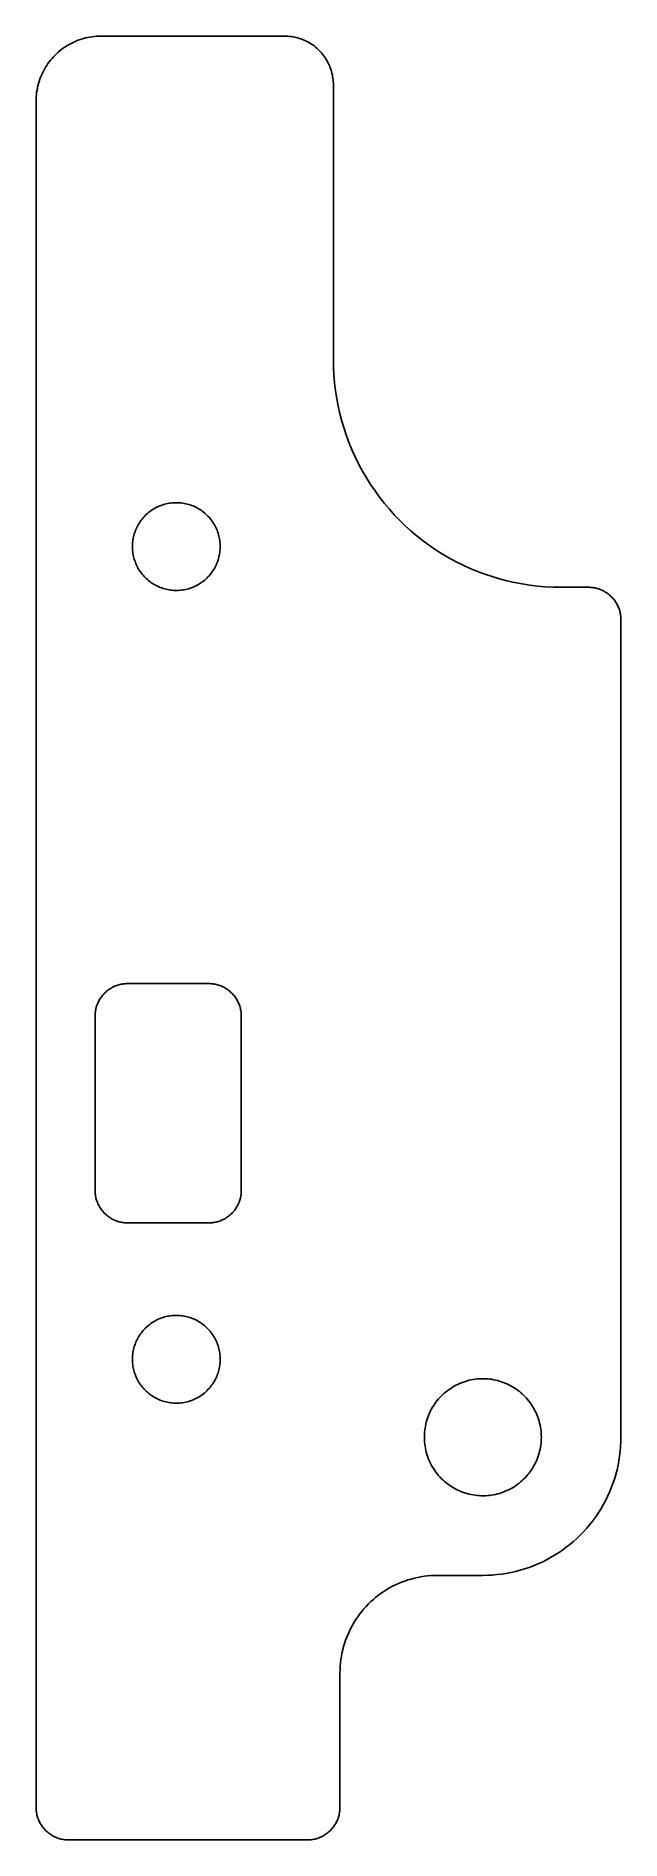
# Model space of a CAD drawing. Header units: millimetres. Extents: x 108.7 to 126.7, y -131.6 to -76.1.
import ezdxf

# ---------------------------------------------------------------- set-up
doc = ezdxf.new("R2010")
doc.units = ezdxf.units.MM
doc.header["$MEASUREMENT"] = 0
doc.layers.add('Default', color=18, linetype='Continuous', true_color=0x000000)

msp = doc.modelspace()

# ---------------------------------------------------------------- linework, layer by layer
at = {"color": 5, "true_color": 0x0000ff}
for points in [[(110.684, -76.106), (110.616, -76.107), (110.547, -76.11), (110.479, -76.116), (110.411, -76.124), (110.344, -76.135), (110.277, -76.148), (110.21, -76.163), (110.144, -76.18), (110.079, -76.199), (110.014, -76.221), (109.95, -76.245), (109.887, -76.271), (109.825, -76.3), (109.764, -76.33), (109.704, -76.362), (109.645, -76.397), (109.587, -76.433), (109.53, -76.472), (109.475, -76.512), (109.422, -76.554), (109.369, -76.598), (109.319, -76.644), (109.27, -76.691), (109.222, -76.741), (109.176, -76.791), (109.132, -76.844), (109.09, -76.897), (109.05, -76.952), (109.011, -77.009), (108.975, -77.067), (108.94, -77.125), (108.908, -77.186), (108.878, -77.247), (108.849, -77.309), (108.823, -77.372), (108.799, -77.436), (108.778, -77.501), (108.758, -77.566), (108.741, -77.632), (108.726, -77.699), (108.713, -77.766), (108.702, -77.833), (108.694, -77.901), (108.688, -77.969), (108.685, -78.037), (108.684, -78.106)], [(116.334, -76.106), (110.684, -76.106)], [(117.834, -77.606), (117.833, -77.554), (117.83, -77.503), (117.826, -77.452), (117.82, -77.401), (117.812, -77.351), (117.802, -77.301), (117.791, -77.251), (117.778, -77.201), (117.764, -77.152), (117.747, -77.103), (117.729, -77.055), (117.71, -77.008), (117.688, -76.961), (117.666, -76.916), (117.641, -76.871), (117.615, -76.826), (117.588, -76.783), (117.559, -76.741), (117.529, -76.699), (117.497, -76.659), (117.464, -76.62), (117.43, -76.582), (117.394, -76.545), (117.358, -76.509), (117.32, -76.475), (117.28, -76.442), (117.24, -76.41), (117.199, -76.38), (117.156, -76.351), (117.113, -76.324), (117.069, -76.298), (117.024, -76.274), (116.978, -76.251), (116.931, -76.23), (116.884, -76.21), (116.836, -76.192), (116.788, -76.176), (116.738, -76.161), (116.689, -76.148), (116.639, -76.137), (116.589, -76.128), (116.538, -76.12), (116.487, -76.114), (116.436, -76.109), (116.385, -76.107), (116.334, -76.106)], [(117.834, -86.061), (117.834, -77.606)], [(108.684, -78.106), (108.684, -105.961)], [(124.834, -93.061), (124.595, -93.057), (124.356, -93.045), (124.118, -93.025), (123.881, -92.996), (123.644, -92.959), (123.41, -92.915), (123.176, -92.862), (122.945, -92.802), (122.716, -92.733), (122.49, -92.657), (122.266, -92.573), (122.045, -92.482), (121.827, -92.383), (121.613, -92.276), (121.403, -92.163), (121.197, -92.042), (120.995, -91.915), (120.797, -91.78), (120.604, -91.639), (120.416, -91.491), (120.233, -91.337), (120.056, -91.177), (119.884, -91.011), (119.718, -90.839), (119.558, -90.662), (119.404, -90.479), (119.256, -90.291), (119.115, -90.098), (118.981, -89.9), (118.853, -89.698), (118.732, -89.492), (118.619, -89.282), (118.512, -89.068), (118.413, -88.85), (118.322, -88.629), (118.238, -88.405), (118.162, -88.179), (118.093, -87.95), (118.033, -87.719), (117.98, -87.485), (117.936, -87.251), (117.899, -87.014), (117.87, -86.777), (117.85, -86.539), (117.838, -86.3), (117.834, -86.061)], [(125.684, -93.061), (124.834, -93.061)], [(126.684, -94.061), (126.683, -94.027), (126.681, -93.993), (126.679, -93.959), (126.674, -93.925), (126.669, -93.891), (126.663, -93.858), (126.655, -93.824), (126.647, -93.791), (126.637, -93.759), (126.626, -93.726), (126.614, -93.694), (126.601, -93.663), (126.587, -93.632), (126.572, -93.601), (126.555, -93.571), (126.538, -93.542), (126.52, -93.513), (126.501, -93.485), (126.481, -93.457), (126.46, -93.43), (126.438, -93.404), (126.415, -93.379), (126.391, -93.354), (126.366, -93.33), (126.341, -93.308), (126.315, -93.286), (126.288, -93.264), (126.26, -93.244), (126.232, -93.225), (126.203, -93.207), (126.174, -93.19), (126.144, -93.173), (126.113, -93.158), (126.082, -93.144), (126.051, -93.131), (126.019, -93.119), (125.986, -93.108), (125.954, -93.098), (125.921, -93.09), (125.887, -93.082), (125.854, -93.076), (125.82, -93.071), (125.786, -93.066), (125.752, -93.064), (125.718, -93.062), (125.684, -93.061)], [(126.684, -119.206), (126.684, -94.061)], [(110.5, -106.253), (110.501, -106.219), (110.502, -106.185), (110.505, -106.151), (110.509, -106.117), (110.515, -106.083), (110.521, -106.049), (110.528, -106.016), (110.537, -105.983), (110.547, -105.95), (110.558, -105.918), (110.57, -105.886), (110.583, -105.854), (110.597, -105.823), (110.612, -105.793), (110.628, -105.763), (110.646, -105.733), (110.664, -105.704), (110.683, -105.676), (110.703, -105.649), (110.724, -105.622), (110.746, -105.596), (110.769, -105.57), (110.793, -105.546), (110.817, -105.522), (110.843, -105.499), (110.869, -105.477), (110.896, -105.456), (110.923, -105.436), (110.952, -105.417), (110.98, -105.398), (111.01, -105.381), (111.04, -105.365), (111.071, -105.35), (111.102, -105.336), (111.133, -105.323), (111.165, -105.311), (111.198, -105.3), (111.23, -105.29), (111.263, -105.281), (111.297, -105.274), (111.33, -105.267), (111.364, -105.262), (111.398, -105.258), (111.432, -105.255), (111.466, -105.253), (111.5, -105.253)], [(111.5, -105.253), (114, -105.253)], [(114, -105.253), (114.034, -105.253), (114.068, -105.255), (114.102, -105.258), (114.136, -105.262), (114.17, -105.267), (114.204, -105.274), (114.237, -105.281), (114.27, -105.29), (114.303, -105.3), (114.335, -105.311), (114.367, -105.323), (114.398, -105.336), (114.43, -105.35), (114.46, -105.365), (114.49, -105.381), (114.52, -105.398), (114.548, -105.417), (114.577, -105.436), (114.604, -105.456), (114.631, -105.477), (114.657, -105.499), (114.683, -105.522), (114.707, -105.546), (114.731, -105.57), (114.754, -105.596), (114.776, -105.622), (114.797, -105.649), (114.817, -105.676), (114.836, -105.704), (114.854, -105.733), (114.872, -105.763), (114.888, -105.793), (114.903, -105.823), (114.917, -105.854), (114.93, -105.886), (114.942, -105.918), (114.953, -105.95), (114.963, -105.983), (114.972, -106.016), (114.979, -106.049), (114.986, -106.083), (114.991, -106.117), (114.995, -106.151), (114.998, -106.185), (114.999, -106.219), (115, -106.253)], [(108.684, -105.961), (108.684, -114.956)], [(110.5, -111.613), (110.5, -106.253)], [(115, -106.253), (115, -111.613)], [(111.5, -112.613), (111.466, -112.613), (111.432, -112.611), (111.398, -112.608), (111.364, -112.604), (111.33, -112.599), (111.297, -112.592), (111.263, -112.585), (111.23, -112.576), (111.198, -112.566), (111.165, -112.556), (111.133, -112.544), (111.102, -112.53), (111.071, -112.516), (111.04, -112.501), (111.01, -112.485), (110.98, -112.468), (110.952, -112.449), (110.923, -112.43), (110.896, -112.41), (110.869, -112.389), (110.843, -112.367), (110.817, -112.344), (110.793, -112.32), (110.769, -112.296), (110.746, -112.27), (110.724, -112.244), (110.703, -112.217), (110.683, -112.19), (110.664, -112.162), (110.646, -112.133), (110.628, -112.103), (110.612, -112.073), (110.597, -112.043), (110.583, -112.012), (110.57, -111.98), (110.558, -111.948), (110.547, -111.916), (110.537, -111.883), (110.528, -111.85), (110.521, -111.817), (110.515, -111.783), (110.509, -111.749), (110.505, -111.716), (110.502, -111.681), (110.501, -111.647), (110.5, -111.613)], [(115, -111.613), (114.999, -111.647), (114.998, -111.681), (114.995, -111.716), (114.991, -111.749), (114.986, -111.783), (114.979, -111.817), (114.972, -111.85), (114.963, -111.883), (114.953, -111.916), (114.942, -111.948), (114.93, -111.98), (114.917, -112.012), (114.903, -112.043), (114.888, -112.073), (114.872, -112.103), (114.854, -112.133), (114.836, -112.162), (114.817, -112.19), (114.797, -112.217), (114.776, -112.244), (114.754, -112.27), (114.731, -112.296), (114.707, -112.32), (114.683, -112.344), (114.657, -112.367), (114.631, -112.389), (114.604, -112.41), (114.577, -112.43), (114.548, -112.449), (114.52, -112.468), (114.49, -112.485), (114.46, -112.501), (114.43, -112.516), (114.398, -112.53), (114.367, -112.544), (114.335, -112.556), (114.303, -112.566), (114.27, -112.576), (114.237, -112.585), (114.204, -112.592), (114.17, -112.599), (114.136, -112.604), (114.102, -112.608), (114.068, -112.611), (114.034, -112.613), (114, -112.613)], [(114, -112.613), (111.5, -112.613)], [(108.684, -114.956), (108.684, -121.456)], [(122.434, -123.456), (122.579, -123.453), (122.724, -123.446), (122.868, -123.433), (123.012, -123.416), (123.156, -123.394), (123.298, -123.367), (123.44, -123.335), (123.58, -123.298), (123.719, -123.257), (123.857, -123.21), (123.993, -123.159), (124.127, -123.104), (124.259, -123.044), (124.389, -122.979), (124.517, -122.91), (124.642, -122.837), (124.765, -122.759), (124.885, -122.678), (125.002, -122.592), (125.116, -122.502), (125.227, -122.409), (125.335, -122.312), (125.439, -122.211), (125.54, -122.107), (125.637, -121.999), (125.731, -121.888), (125.82, -121.774), (125.906, -121.657), (125.988, -121.537), (126.065, -121.414), (126.138, -121.289), (126.207, -121.161), (126.272, -121.031), (126.332, -120.899), (126.387, -120.765), (126.438, -120.629), (126.485, -120.491), (126.526, -120.352), (126.563, -120.212), (126.595, -120.07), (126.622, -119.928), (126.644, -119.784), (126.662, -119.64), (126.674, -119.496), (126.681, -119.351), (126.684, -119.206)], [(122.434, -123.456), (122.579, -123.453), (122.724, -123.446), (122.868, -123.433), (123.012, -123.416), (123.156, -123.394), (123.298, -123.367), (123.44, -123.335), (123.58, -123.298), (123.719, -123.257), (123.857, -123.21), (123.993, -123.159), (124.127, -123.104), (124.259, -123.044), (124.389, -122.979), (124.517, -122.91), (124.642, -122.837), (124.765, -122.759), (124.885, -122.678), (125.002, -122.592), (125.116, -122.502), (125.227, -122.409), (125.335, -122.312), (125.439, -122.211), (125.54, -122.107), (125.637, -121.999), (125.731, -121.888), (125.82, -121.774), (125.906, -121.657), (125.988, -121.537), (126.065, -121.414), (126.138, -121.289), (126.207, -121.161), (126.272, -121.031), (126.332, -120.899), (126.387, -120.765), (126.438, -120.629), (126.485, -120.491), (126.526, -120.352), (126.563, -120.212), (126.595, -120.07), (126.622, -119.928), (126.644, -119.784), (126.662, -119.64), (126.674, -119.496), (126.681, -119.351), (126.684, -119.206)], [(108.684, -121.456), (108.684, -130.593)], [(118.036, -126.456), (118.038, -126.353), (118.043, -126.251), (118.052, -126.149), (118.064, -126.047), (118.08, -125.946), (118.099, -125.845), (118.121, -125.745), (118.147, -125.646), (118.177, -125.548), (118.209, -125.451), (118.245, -125.355), (118.284, -125.26), (118.327, -125.167), (118.372, -125.076), (118.421, -124.985), (118.473, -124.897), (118.528, -124.81), (118.585, -124.726), (118.646, -124.643), (118.709, -124.562), (118.775, -124.484), (118.844, -124.408), (118.915, -124.334), (118.988, -124.263), (119.064, -124.195), (119.143, -124.129), (119.223, -124.065), (119.306, -124.005), (119.391, -123.947), (119.477, -123.892), (119.566, -123.841), (119.656, -123.792), (119.748, -123.746), (119.841, -123.704), (119.935, -123.665), (120.031, -123.629), (120.129, -123.596), (120.227, -123.567), (120.326, -123.541), (120.426, -123.518), (120.526, -123.499), (120.628, -123.484), (120.729, -123.471), (120.831, -123.463), (120.934, -123.457), (121.036, -123.456)], [(121.036, -123.456), (122.434, -123.456)], [(118.036, -130.593), (118.036, -126.456)], [(108.684, -130.593), (108.684, -130.627), (108.686, -130.661), (108.689, -130.695), (108.693, -130.729), (108.698, -130.763), (108.705, -130.797), (108.712, -130.83), (108.721, -130.863), (108.731, -130.896), (108.742, -130.928), (108.754, -130.96), (108.767, -130.991), (108.781, -131.023), (108.796, -131.053), (108.812, -131.083), (108.829, -131.113), (108.848, -131.142), (108.867, -131.17), (108.887, -131.197), (108.908, -131.224), (108.93, -131.25), (108.953, -131.276), (108.977, -131.3), (109.001, -131.324), (109.027, -131.347), (109.053, -131.369), (109.08, -131.39), (109.107, -131.41), (109.135, -131.429), (109.164, -131.447), (109.194, -131.465), (109.224, -131.481), (109.254, -131.496), (109.285, -131.51), (109.317, -131.523), (109.349, -131.535), (109.381, -131.546), (109.414, -131.556), (109.447, -131.565), (109.48, -131.572), (109.514, -131.579), (109.548, -131.584), (109.582, -131.588), (109.616, -131.591), (109.65, -131.592), (109.684, -131.593)], [(117.036, -131.593), (117.07, -131.592), (117.104, -131.591), (117.138, -131.588), (117.172, -131.584), (117.206, -131.579), (117.24, -131.572), (117.273, -131.565), (117.306, -131.556), (117.339, -131.546), (117.371, -131.535), (117.403, -131.523), (117.434, -131.51), (117.466, -131.496), (117.496, -131.481), (117.526, -131.465), (117.556, -131.447), (117.585, -131.429), (117.613, -131.41), (117.64, -131.39), (117.667, -131.369), (117.693, -131.347), (117.719, -131.324), (117.743, -131.3), (117.767, -131.276), (117.79, -131.25), (117.812, -131.224), (117.833, -131.197), (117.853, -131.17), (117.872, -131.142), (117.89, -131.113), (117.908, -131.083), (117.924, -131.053), (117.939, -131.023), (117.953, -130.991), (117.966, -130.96), (117.978, -130.928), (117.989, -130.896), (117.999, -130.863), (118.008, -130.83), (118.015, -130.797), (118.022, -130.763), (118.027, -130.729), (118.031, -130.695), (118.034, -130.661), (118.035, -130.627), (118.036, -130.593)], [(109.684, -131.593), (113.885, -131.593)], [(113.885, -131.593), (117.036, -131.593)]]:
    msp.add_lwpolyline(points, dxfattribs=at)
for points in [[(114.35, -91.809), (114.349, -91.762), (114.347, -91.715), (114.343, -91.668), (114.337, -91.622), (114.33, -91.575), (114.321, -91.529), (114.31, -91.484), (114.298, -91.438), (114.285, -91.394), (114.27, -91.349), (114.253, -91.306), (114.235, -91.262), (114.215, -91.22), (114.194, -91.178), (114.171, -91.137), (114.147, -91.097), (114.122, -91.057), (114.095, -91.019), (114.067, -90.981), (114.038, -90.945), (114.007, -90.909), (113.975, -90.875), (113.942, -90.842), (113.908, -90.81), (113.873, -90.779), (113.837, -90.749), (113.799, -90.721), (113.761, -90.693), (113.722, -90.668), (113.682, -90.643), (113.641, -90.62), (113.599, -90.599), (113.557, -90.579), (113.514, -90.56), (113.47, -90.543), (113.426, -90.528), (113.381, -90.514), (113.336, -90.501), (113.291, -90.49), (113.245, -90.481), (113.198, -90.473), (113.152, -90.467), (113.105, -90.463), (113.059, -90.46), (113.012, -90.459), (112.965, -90.459), (112.918, -90.461), (112.871, -90.465), (112.825, -90.47), (112.778, -90.477), (112.732, -90.485), (112.687, -90.495), (112.641, -90.507), (112.596, -90.52), (112.552, -90.535), (112.508, -90.552), (112.465, -90.569), (112.422, -90.589), (112.38, -90.609), (112.339, -90.632), (112.298, -90.655), (112.259, -90.68), (112.22, -90.707), (112.182, -90.735), (112.145, -90.764), (112.11, -90.794), (112.075, -90.825), (112.041, -90.858), (112.009, -90.892), (111.978, -90.927), (111.948, -90.963), (111.919, -91), (111.892, -91.038), (111.866, -91.077), (111.841, -91.117), (111.817, -91.157), (111.796, -91.199), (111.775, -91.241), (111.756, -91.284), (111.739, -91.327), (111.723, -91.371), (111.708, -91.416), (111.696, -91.461), (111.684, -91.507), (111.675, -91.552), (111.666, -91.599), (111.66, -91.645), (111.655, -91.692), (111.652, -91.738), (111.65, -91.785), (111.65, -91.832), (111.652, -91.879), (111.655, -91.926), (111.66, -91.972), (111.666, -92.019), (111.675, -92.065), (111.684, -92.111), (111.696, -92.156), (111.708, -92.201), (111.723, -92.246), (111.739, -92.29), (111.756, -92.333), (111.775, -92.376), (111.796, -92.418), (111.817, -92.46), (111.841, -92.5), (111.866, -92.54), (111.892, -92.579), (111.919, -92.617), (111.948, -92.654), (111.978, -92.69), (112.009, -92.725), (112.041, -92.759), (112.075, -92.792), (112.11, -92.823), (112.145, -92.854), (112.182, -92.883), (112.22, -92.91), (112.259, -92.937), (112.298, -92.962), (112.339, -92.985), (112.38, -93.008), (112.422, -93.029), (112.465, -93.048), (112.508, -93.066), (112.552, -93.082), (112.596, -93.097), (112.641, -93.11), (112.687, -93.122), (112.732, -93.132), (112.778, -93.14), (112.825, -93.147), (112.871, -93.152), (112.918, -93.156), (112.965, -93.158), (113.012, -93.159), (113.059, -93.157), (113.105, -93.154), (113.152, -93.15), (113.198, -93.144), (113.245, -93.136), (113.291, -93.127), (113.336, -93.116), (113.381, -93.104), (113.426, -93.09), (113.47, -93.074), (113.514, -93.057), (113.557, -93.038), (113.599, -93.018), (113.641, -92.997), (113.682, -92.974), (113.722, -92.949), (113.761, -92.924), (113.799, -92.897), (113.837, -92.868), (113.873, -92.839), (113.908, -92.808), (113.942, -92.776), (113.975, -92.742), (114.007, -92.708), (114.038, -92.672), (114.067, -92.636), (114.095, -92.598), (114.122, -92.56), (114.147, -92.52), (114.171, -92.48), (114.194, -92.439), (114.215, -92.397), (114.235, -92.355), (114.253, -92.312), (114.27, -92.268), (114.285, -92.224), (114.298, -92.179), (114.31, -92.133), (114.321, -92.088), (114.33, -92.042), (114.337, -91.995), (114.343, -91.949), (114.347, -91.902), (114.349, -91.855)], [(114.35, -116.809), (114.349, -116.762), (114.347, -116.715), (114.343, -116.668), (114.337, -116.622), (114.33, -116.575), (114.321, -116.529), (114.31, -116.484), (114.298, -116.438), (114.285, -116.394), (114.27, -116.349), (114.253, -116.306), (114.235, -116.262), (114.215, -116.22), (114.194, -116.178), (114.171, -116.137), (114.147, -116.097), (114.122, -116.057), (114.095, -116.019), (114.067, -115.981), (114.038, -115.945), (114.007, -115.909), (113.975, -115.875), (113.942, -115.842), (113.908, -115.81), (113.873, -115.779), (113.837, -115.749), (113.799, -115.721), (113.761, -115.693), (113.722, -115.668), (113.682, -115.643), (113.641, -115.62), (113.599, -115.599), (113.557, -115.579), (113.514, -115.56), (113.47, -115.543), (113.426, -115.528), (113.381, -115.514), (113.336, -115.501), (113.291, -115.49), (113.245, -115.481), (113.198, -115.473), (113.152, -115.467), (113.105, -115.463), (113.059, -115.46), (113.012, -115.459), (112.965, -115.459), (112.918, -115.461), (112.871, -115.465), (112.825, -115.47), (112.778, -115.477), (112.732, -115.485), (112.687, -115.495), (112.641, -115.507), (112.596, -115.52), (112.552, -115.535), (112.508, -115.552), (112.465, -115.569), (112.422, -115.589), (112.38, -115.609), (112.339, -115.632), (112.298, -115.655), (112.259, -115.68), (112.22, -115.707), (112.182, -115.735), (112.145, -115.764), (112.11, -115.794), (112.075, -115.825), (112.041, -115.858), (112.009, -115.892), (111.978, -115.927), (111.948, -115.963), (111.919, -116), (111.892, -116.038), (111.866, -116.077), (111.841, -116.117), (111.817, -116.157), (111.796, -116.199), (111.775, -116.241), (111.756, -116.284), (111.739, -116.327), (111.723, -116.371), (111.708, -116.416), (111.696, -116.461), (111.684, -116.507), (111.675, -116.552), (111.666, -116.599), (111.66, -116.645), (111.655, -116.692), (111.652, -116.738), (111.65, -116.785), (111.65, -116.832), (111.652, -116.879), (111.655, -116.926), (111.66, -116.972), (111.666, -117.019), (111.675, -117.065), (111.684, -117.111), (111.696, -117.156), (111.708, -117.201), (111.723, -117.246), (111.739, -117.29), (111.756, -117.333), (111.775, -117.376), (111.796, -117.418), (111.817, -117.46), (111.841, -117.5), (111.866, -117.54), (111.892, -117.579), (111.919, -117.617), (111.948, -117.654), (111.978, -117.69), (112.009, -117.725), (112.041, -117.759), (112.075, -117.792), (112.11, -117.823), (112.145, -117.854), (112.182, -117.883), (112.22, -117.91), (112.259, -117.937), (112.298, -117.962), (112.339, -117.985), (112.38, -118.008), (112.422, -118.029), (112.465, -118.048), (112.508, -118.066), (112.552, -118.082), (112.596, -118.097), (112.641, -118.11), (112.687, -118.122), (112.732, -118.132), (112.778, -118.14), (112.825, -118.147), (112.871, -118.152), (112.918, -118.156), (112.965, -118.158), (113.012, -118.159), (113.059, -118.157), (113.105, -118.154), (113.152, -118.15), (113.198, -118.144), (113.245, -118.136), (113.291, -118.127), (113.336, -118.116), (113.381, -118.104), (113.426, -118.09), (113.47, -118.074), (113.514, -118.057), (113.557, -118.038), (113.599, -118.018), (113.641, -117.997), (113.682, -117.974), (113.722, -117.949), (113.761, -117.924), (113.799, -117.897), (113.837, -117.868), (113.873, -117.839), (113.908, -117.808), (113.942, -117.776), (113.975, -117.742), (114.007, -117.708), (114.038, -117.672), (114.067, -117.636), (114.095, -117.598), (114.122, -117.56), (114.147, -117.52), (114.171, -117.48), (114.194, -117.439), (114.215, -117.397), (114.235, -117.355), (114.253, -117.312), (114.27, -117.268), (114.285, -117.224), (114.298, -117.179), (114.31, -117.133), (114.321, -117.088), (114.33, -117.042), (114.337, -116.995), (114.343, -116.949), (114.347, -116.902), (114.349, -116.855)]]:
    msp.add_lwpolyline(points, close=True, dxfattribs=at)
at = {"layer": 'Default', "color": 5, "true_color": 0x0000ff}
msp.add_lwpolyline([(124.234, -119.206), (124.233, -119.143), (124.229, -119.081), (124.224, -119.019), (124.216, -118.957), (124.207, -118.895), (124.195, -118.833), (124.181, -118.773), (124.165, -118.712), (124.147, -118.652), (124.126, -118.593), (124.104, -118.535), (124.08, -118.477), (124.054, -118.421), (124.025, -118.365), (123.995, -118.31), (123.963, -118.257), (123.929, -118.204), (123.894, -118.153), (123.856, -118.103), (123.817, -118.054), (123.776, -118.007), (123.734, -117.961), (123.69, -117.916), (123.644, -117.874), (123.597, -117.832), (123.549, -117.793), (123.499, -117.755), (123.448, -117.719), (123.396, -117.685), (123.343, -117.652), (123.288, -117.621), (123.233, -117.593), (123.176, -117.566), (123.119, -117.541), (123.061, -117.518), (123.002, -117.498), (122.942, -117.479), (122.882, -117.462), (122.821, -117.448), (122.76, -117.436), (122.698, -117.425), (122.636, -117.417), (122.574, -117.411), (122.512, -117.407), (122.449, -117.406), (122.387, -117.406), (122.325, -117.409), (122.262, -117.414), (122.2, -117.421), (122.138, -117.43), (122.077, -117.441), (122.016, -117.455), (121.955, -117.47), (121.895, -117.488), (121.836, -117.508), (121.778, -117.53), (121.72, -117.553), (121.663, -117.579), (121.607, -117.607), (121.552, -117.637), (121.498, -117.668), (121.445, -117.702), (121.394, -117.737), (121.343, -117.774), (121.294, -117.812), (121.246, -117.853), (121.2, -117.895), (121.155, -117.938), (121.112, -117.984), (121.071, -118.03), (121.031, -118.078), (120.992, -118.128), (120.956, -118.178), (120.921, -118.23), (120.888, -118.283), (120.857, -118.337), (120.828, -118.393), (120.801, -118.449), (120.775, -118.506), (120.752, -118.564), (120.731, -118.623), (120.712, -118.682), (120.694, -118.742), (120.679, -118.803), (120.666, -118.864), (120.656, -118.926), (120.647, -118.988), (120.641, -119.05), (120.636, -119.112), (120.634, -119.174), (120.634, -119.237), (120.636, -119.299), (120.641, -119.362), (120.647, -119.424), (120.656, -119.486), (120.666, -119.547), (120.679, -119.608), (120.694, -119.669), (120.712, -119.729), (120.731, -119.789), (120.752, -119.847), (120.775, -119.905), (120.801, -119.962), (120.828, -120.019), (120.857, -120.074), (120.888, -120.128), (120.921, -120.181), (120.956, -120.233), (120.992, -120.284), (121.031, -120.333), (121.071, -120.381), (121.112, -120.428), (121.155, -120.473), (121.2, -120.517), (121.246, -120.559), (121.294, -120.599), (121.343, -120.638), (121.394, -120.675), (121.445, -120.71), (121.498, -120.743), (121.552, -120.775), (121.607, -120.805), (121.663, -120.832), (121.72, -120.858), (121.778, -120.882), (121.836, -120.904), (121.895, -120.923), (121.955, -120.941), (122.016, -120.957), (122.077, -120.97), (122.138, -120.981), (122.2, -120.99), (122.262, -120.998), (122.325, -121.002), (122.387, -121.005), (122.449, -121.006), (122.512, -121.004), (122.574, -121), (122.636, -120.994), (122.698, -120.986), (122.76, -120.976), (122.821, -120.964), (122.882, -120.949), (122.942, -120.932), (123.002, -120.914), (123.061, -120.893), (123.119, -120.87), (123.176, -120.845), (123.233, -120.819), (123.288, -120.79), (123.343, -120.759), (123.396, -120.727), (123.448, -120.693), (123.499, -120.656), (123.549, -120.619), (123.597, -120.579), (123.644, -120.538), (123.69, -120.495), (123.734, -120.451), (123.776, -120.405), (123.817, -120.357), (123.856, -120.309), (123.894, -120.259), (123.929, -120.207), (123.963, -120.155), (123.995, -120.101), (124.025, -120.046), (124.054, -119.991), (124.08, -119.934), (124.104, -119.876), (124.126, -119.818), (124.147, -119.759), (124.165, -119.699), (124.181, -119.639), (124.195, -119.578), (124.207, -119.517), (124.216, -119.455), (124.224, -119.393), (124.229, -119.331), (124.233, -119.268)], close=True, dxfattribs=at)

doc.saveas('drawing.dxf')
